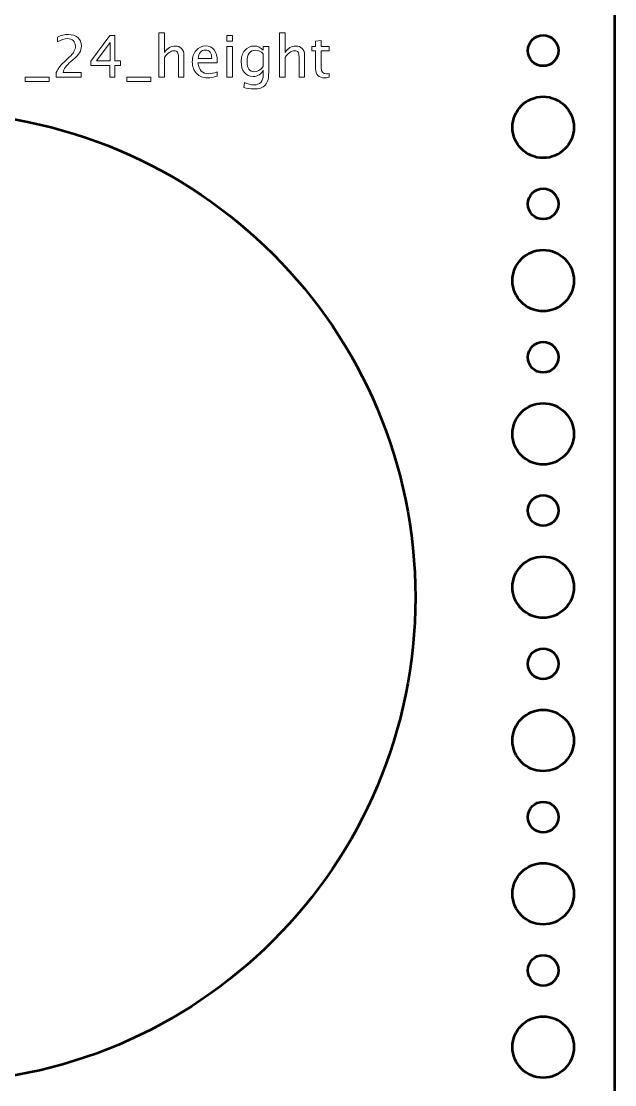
# Model space of a CAD drawing. Header units: centimetres. Extents: x -32.2 to 38.2, y -18.7 to 17.2.
# Drawn here: x -3.6 to 2.2, y -4.77 to 5.64 of the extents above; entities that cross this region are included whole.
import ezdxf

# ---------------------------------------------------------------- set-up
doc = ezdxf.new("R2010")
doc.units = ezdxf.units.CM
doc.header["$MEASUREMENT"] = 0
doc.layers.add('Layer 1', color=7, linetype='Continuous')

msp = doc.modelspace()

# ---------------------------------------------------------------- linework, layer by layer
at = {"layer": 'Layer 1', "lineweight": 53}
for centre, major_axis in [((1.5, 5.35), (0, 0.15)), ((1.50001, 4.59999), (0, 0.30001)), ((-4.5, 0), (0, 4.75)), ((1.5, 3.85), (0, 0.15)), ((1.50001, 3.09999), (0, 0.30001)), ((1.5, 2.35), (0, 0.15)), ((1.50001, 1.59999), (0, 0.30001)), ((1.5, 0.85), (0, 0.15)), ((1.50001, 0.09999), (0, 0.30001)), ((1.5, -0.65), (0, 0.15)), ((1.50001, -1.40001), (0, 0.30001)), ((1.5, -2.15), (0, 0.15)), ((1.50001, -2.90001), (0, 0.30001)), ((1.5, -3.65), (0, 0.15)), ((1.50001, -4.40001), (0, 0.30001))]:
    msp.add_ellipse(centre, major_axis=major_axis, ratio=1, dxfattribs=at)
msp.add_open_spline([(-32.2, -18.2), (-32.2, -18.2), (-32.2, 16.7), (-32.2, 16.7), (-32.2, 16.7), (-32.2, 16.97614), (-31.97614, 17.2), (-31.7, 17.2), (-31.7, 17.2), (-31.7, 17.2), (1.7, 17.2), (1.7, 17.2), (1.7, 17.2), (1.97614, 17.2), (2.2, 16.97614), (2.2, 16.7), (2.2, 16.7), (2.2, 16.7), (2.2, -18.2), (2.2, -18.2), (2.2, -18.2), (2.2, -18.47614), (1.97614, -18.7), (1.7, -18.7), (1.7, -18.7), (1.7, -18.7), (-31.7, -18.7), (-31.7, -18.7), (-31.7, -18.7), (-31.97614, -18.7), (-32.2, -18.47614), (-32.2, -18.2)], degree=3, knots=[0, 0, 0, 0, 0.11111111, 0.11111111, 0.11111111, 0.11111111, 0.22222222, 0.22222222, 0.22222222, 0.22222222, 0.33333333, 0.33333333, 0.33333333, 0.33333333, 0.44444444, 0.44444444, 0.44444444, 0.44444444, 0.55555556, 0.55555556, 0.55555556, 0.55555556, 0.66666667, 0.66666667, 0.66666667, 0.66666667, 0.77777778, 0.77777778, 0.77777778, 0.77777778, 1, 1, 1, 1], dxfattribs=at)
at = {"layer": 'Layer 1', "color": 5, "lineweight": 9}
for points, knots in [([(-2.2581, 5.08998), (-2.2581, 5.08998), (-2.2581, 5.52516), (-2.2581, 5.52516), (-2.2581, 5.52516), (-2.2581, 5.52516), (-2.20392, 5.52516), (-2.20392, 5.52516), (-2.20392, 5.52516), (-2.20392, 5.52516), (-2.20392, 5.3326), (-2.20392, 5.3326), (-2.20392, 5.3326), (-2.17523, 5.37446), (-2.14004, 5.39534), (-2.09846, 5.39534), (-2.09846, 5.39534), (-2.07231, 5.39534), (-2.05152, 5.38716), (-2.03618, 5.37069), (-2.03618, 5.37069), (-2.02085, 5.35433), (-2.01314, 5.33222), (-2.01314, 5.30456), (-2.01314, 5.30456), (-2.01314, 5.30456), (-2.01314, 5.08998), (-2.01314, 5.08998), (-2.01314, 5.08998), (-2.01314, 5.08998), (-2.06732, 5.08998), (-2.06732, 5.08998), (-2.06732, 5.08998), (-2.06732, 5.08998), (-2.06732, 5.28688), (-2.06732, 5.28688), (-2.06732, 5.28688), (-2.06732, 5.30908), (-2.07062, 5.32488), (-2.07711, 5.33429), (-2.07711, 5.33429), (-2.08369, 5.34379), (-2.09451, 5.34849), (-2.10966, 5.34849), (-2.10966, 5.34849), (-2.14296, 5.34849), (-2.17438, 5.32676), (-2.20392, 5.2833), (-2.20392, 5.2833), (-2.20392, 5.2833), (-2.20392, 5.08998), (-2.20392, 5.08998), (-2.20392, 5.08998), (-2.20392, 5.08998), (-2.2581, 5.08998), (-2.2581, 5.08998)], [0, 0, 0, 0, 0.06666667, 0.06666667, 0.06666667, 0.06666667, 0.13333333, 0.13333333, 0.13333333, 0.13333333, 0.2, 0.2, 0.2, 0.2, 0.26666667, 0.26666667, 0.26666667, 0.26666667, 0.33333333, 0.33333333, 0.33333333, 0.33333333, 0.4, 0.4, 0.4, 0.4, 0.46666667, 0.46666667, 0.46666667, 0.46666667, 0.53333333, 0.53333333, 0.53333333, 0.53333333, 0.6, 0.6, 0.6, 0.6, 0.66666667, 0.66666667, 0.66666667, 0.66666667, 0.73333333, 0.73333333, 0.73333333, 0.73333333, 0.8, 0.8, 0.8, 0.8, 0.86666667, 0.86666667, 0.86666667, 0.86666667, 1, 1, 1, 1]), ([(-1.07823, 5.08998), (-1.07823, 5.08998), (-1.07823, 5.52516), (-1.07823, 5.52516), (-1.07823, 5.52516), (-1.07823, 5.52516), (-1.02405, 5.52516), (-1.02405, 5.52516), (-1.02405, 5.52516), (-1.02405, 5.52516), (-1.02405, 5.3326), (-1.02405, 5.3326), (-1.02405, 5.3326), (-0.99536, 5.37446), (-0.96017, 5.39534), (-0.91859, 5.39534), (-0.91859, 5.39534), (-0.89244, 5.39534), (-0.87165, 5.38716), (-0.85631, 5.37069), (-0.85631, 5.37069), (-0.84098, 5.35433), (-0.83327, 5.33222), (-0.83327, 5.30456), (-0.83327, 5.30456), (-0.83327, 5.30456), (-0.83327, 5.08998), (-0.83327, 5.08998), (-0.83327, 5.08998), (-0.83327, 5.08998), (-0.88745, 5.08998), (-0.88745, 5.08998), (-0.88745, 5.08998), (-0.88745, 5.08998), (-0.88745, 5.28688), (-0.88745, 5.28688), (-0.88745, 5.28688), (-0.88745, 5.30908), (-0.89075, 5.32488), (-0.89724, 5.33429), (-0.89724, 5.33429), (-0.90382, 5.34379), (-0.91464, 5.34849), (-0.92979, 5.34849), (-0.92979, 5.34849), (-0.96309, 5.34849), (-0.99451, 5.32676), (-1.02405, 5.2833), (-1.02405, 5.2833), (-1.02405, 5.2833), (-1.02405, 5.08998), (-1.02405, 5.08998), (-1.02405, 5.08998), (-1.02405, 5.08998), (-1.07823, 5.08998), (-1.07823, 5.08998)], [0, 0, 0, 0, 0.06666667, 0.06666667, 0.06666667, 0.06666667, 0.13333333, 0.13333333, 0.13333333, 0.13333333, 0.2, 0.2, 0.2, 0.2, 0.26666667, 0.26666667, 0.26666667, 0.26666667, 0.33333333, 0.33333333, 0.33333333, 0.33333333, 0.4, 0.4, 0.4, 0.4, 0.46666667, 0.46666667, 0.46666667, 0.46666667, 0.53333333, 0.53333333, 0.53333333, 0.53333333, 0.6, 0.6, 0.6, 0.6, 0.66666667, 0.66666667, 0.66666667, 0.66666667, 0.73333333, 0.73333333, 0.73333333, 0.73333333, 0.8, 0.8, 0.8, 0.8, 0.86666667, 0.86666667, 0.86666667, 0.86666667, 1, 1, 1, 1]), ([(-3.26148, 5.08998), (-3.26148, 5.08998), (-3.26148, 5.13739), (-3.26148, 5.13739), (-3.26148, 5.13739), (-3.24568, 5.17436), (-3.21379, 5.21472), (-3.16571, 5.25828), (-3.16571, 5.25828), (-3.16571, 5.25828), (-3.13467, 5.28612), (-3.13467, 5.28612), (-3.13467, 5.28612), (-3.09469, 5.32244), (-3.07465, 5.35837), (-3.07465, 5.39412), (-3.07465, 5.39412), (-3.07465, 5.41698), (-3.08152, 5.43485), (-3.09516, 5.44793), (-3.09516, 5.44793), (-3.1088, 5.46101), (-3.12771, 5.46759), (-3.1517, 5.46759), (-3.1517, 5.46759), (-3.17973, 5.46759), (-3.21294, 5.45687), (-3.25132, 5.43542), (-3.25132, 5.43542), (-3.25132, 5.43542), (-3.25132, 5.48283), (-3.25132, 5.48283), (-3.25132, 5.48283), (-3.2151, 5.49976), (-3.17907, 5.50823), (-3.14314, 5.50823), (-3.14314, 5.50823), (-3.10494, 5.50823), (-3.07428, 5.49798), (-3.05113, 5.47737), (-3.05113, 5.47737), (-3.02809, 5.45677), (-3.01651, 5.42949), (-3.01651, 5.39544), (-3.01651, 5.39544), (-3.01651, 5.37098), (-3.02235, 5.34925), (-3.03401, 5.33034), (-3.03401, 5.33034), (-3.04577, 5.31133), (-3.0675, 5.28838), (-3.09939, 5.26129), (-3.09939, 5.26129), (-3.09939, 5.26129), (-3.12037, 5.24341), (-3.12037, 5.24341), (-3.12037, 5.24341), (-3.16402, 5.20644), (-3.18923, 5.17107), (-3.19601, 5.13739), (-3.19601, 5.13739), (-3.19601, 5.13739), (-3.01821, 5.13739), (-3.01821, 5.13739), (-3.01821, 5.13739), (-3.01821, 5.13739), (-3.01821, 5.08998), (-3.01821, 5.08998), (-3.01821, 5.08998), (-3.01821, 5.08998), (-3.26148, 5.08998), (-3.26148, 5.08998)], [0, 0, 0, 0, 0.05263158, 0.05263158, 0.05263158, 0.05263158, 0.10526316, 0.10526316, 0.10526316, 0.10526316, 0.15789474, 0.15789474, 0.15789474, 0.15789474, 0.21052632, 0.21052632, 0.21052632, 0.21052632, 0.26315789, 0.26315789, 0.26315789, 0.26315789, 0.31578947, 0.31578947, 0.31578947, 0.31578947, 0.36842105, 0.36842105, 0.36842105, 0.36842105, 0.42105263, 0.42105263, 0.42105263, 0.42105263, 0.47368421, 0.47368421, 0.47368421, 0.47368421, 0.52631579, 0.52631579, 0.52631579, 0.52631579, 0.57894737, 0.57894737, 0.57894737, 0.57894737, 0.63157895, 0.63157895, 0.63157895, 0.63157895, 0.68421053, 0.68421053, 0.68421053, 0.68421053, 0.73684211, 0.73684211, 0.73684211, 0.73684211, 0.78947368, 0.78947368, 0.78947368, 0.78947368, 0.84210526, 0.84210526, 0.84210526, 0.84210526, 0.89473684, 0.89473684, 0.89473684, 0.89473684, 1, 1, 1, 1]), ([(-2.73863, 5.08998), (-2.73863, 5.08998), (-2.73863, 5.20569), (-2.73863, 5.20569), (-2.73863, 5.20569), (-2.73863, 5.20569), (-2.92263, 5.20569), (-2.92263, 5.20569), (-2.92263, 5.20569), (-2.92263, 5.20569), (-2.92263, 5.24689), (-2.92263, 5.24689), (-2.92263, 5.24689), (-2.92263, 5.24689), (-2.73863, 5.49807), (-2.73863, 5.49807), (-2.73863, 5.49807), (-2.73863, 5.49807), (-2.68783, 5.49807), (-2.68783, 5.49807), (-2.68783, 5.49807), (-2.68783, 5.49807), (-2.68783, 5.25028), (-2.68783, 5.25028), (-2.68783, 5.25028), (-2.68783, 5.25028), (-2.63308, 5.25028), (-2.63308, 5.25028), (-2.63308, 5.25028), (-2.63308, 5.25028), (-2.63308, 5.20569), (-2.63308, 5.20569), (-2.63308, 5.20569), (-2.63308, 5.20569), (-2.68783, 5.20569), (-2.68783, 5.20569), (-2.68783, 5.20569), (-2.68783, 5.20569), (-2.68783, 5.08998), (-2.68783, 5.08998), (-2.68783, 5.08998), (-2.68783, 5.08998), (-2.73863, 5.08998), (-2.73863, 5.08998)], [0, 0, 0, 0, 0.08333333, 0.08333333, 0.08333333, 0.08333333, 0.16666667, 0.16666667, 0.16666667, 0.16666667, 0.25, 0.25, 0.25, 0.25, 0.33333333, 0.33333333, 0.33333333, 0.33333333, 0.41666667, 0.41666667, 0.41666667, 0.41666667, 0.5, 0.5, 0.5, 0.5, 0.58333333, 0.58333333, 0.58333333, 0.58333333, 0.66666667, 0.66666667, 0.66666667, 0.66666667, 0.75, 0.75, 0.75, 0.75, 0.83333333, 0.83333333, 0.83333333, 0.83333333, 1, 1, 1, 1]), ([(-2.86911, 5.25028), (-2.86911, 5.25028), (-2.73524, 5.25028), (-2.73524, 5.25028), (-2.73524, 5.25028), (-2.73524, 5.25028), (-2.73524, 5.43109), (-2.73524, 5.43109), (-2.73524, 5.43109), (-2.73524, 5.43109), (-2.86911, 5.25028), (-2.86911, 5.25028)], [0, 0, 0, 0, 0.25, 0.25, 0.25, 0.25, 0.5, 0.5, 0.5, 0.5, 1, 1, 1, 1]), ([(-1.59328, 5.44388), (-1.59328, 5.44388), (-1.59328, 5.49807), (-1.59328, 5.49807), (-1.59328, 5.49807), (-1.59328, 5.49807), (-1.5391, 5.49807), (-1.5391, 5.49807), (-1.5391, 5.49807), (-1.5391, 5.49807), (-1.5391, 5.44388), (-1.5391, 5.44388), (-1.5391, 5.44388), (-1.5391, 5.44388), (-1.59328, 5.44388), (-1.59328, 5.44388)], [0, 0, 0, 0, 0.2, 0.2, 0.2, 0.2, 0.4, 0.4, 0.4, 0.4, 0.6, 0.6, 0.6, 0.6, 1, 1, 1, 1]), ([(-0.59413, 5.09007), (-0.61088, 5.08546), (-0.62546, 5.08321), (-0.63778, 5.08321), (-0.63778, 5.08321), (-0.66544, 5.08321), (-0.68698, 5.09111), (-0.70241, 5.10691), (-0.70241, 5.10691), (-0.71793, 5.12272), (-0.72565, 5.14464), (-0.72565, 5.17276), (-0.72565, 5.17276), (-0.72565, 5.17276), (-0.72565, 5.34849), (-0.72565, 5.34849), (-0.72565, 5.34849), (-0.72565, 5.34849), (-0.76309, 5.34849), (-0.76309, 5.34849), (-0.76309, 5.34849), (-0.76309, 5.34849), (-0.76309, 5.38913), (-0.76309, 5.38913), (-0.76309, 5.38913), (-0.76309, 5.38913), (-0.72565, 5.38913), (-0.72565, 5.38913), (-0.72565, 5.38913), (-0.72565, 5.38913), (-0.72565, 5.44323), (-0.72565, 5.44323), (-0.72565, 5.44323), (-0.72565, 5.44323), (-0.67146, 5.4484), (-0.67146, 5.4484), (-0.67146, 5.4484), (-0.67146, 5.4484), (-0.67146, 5.38913), (-0.67146, 5.38913), (-0.67146, 5.38913), (-0.67146, 5.38913), (-0.593, 5.38913), (-0.593, 5.38913), (-0.593, 5.38913), (-0.593, 5.38913), (-0.593, 5.34849), (-0.593, 5.34849), (-0.593, 5.34849), (-0.593, 5.34849), (-0.67146, 5.34849), (-0.67146, 5.34849), (-0.67146, 5.34849), (-0.67146, 5.34849), (-0.67146, 5.18255), (-0.67146, 5.18255), (-0.67146, 5.18255), (-0.67146, 5.14341), (-0.65443, 5.12385), (-0.62047, 5.12385), (-0.62047, 5.12385), (-0.61323, 5.12385), (-0.60448, 5.12507), (-0.59413, 5.12742), (-0.59413, 5.12742), (-0.59413, 5.12742), (-0.59413, 5.09007), (-0.59413, 5.09007)], [0, 0, 0, 0, 0.05555556, 0.05555556, 0.05555556, 0.05555556, 0.11111111, 0.11111111, 0.11111111, 0.11111111, 0.16666667, 0.16666667, 0.16666667, 0.16666667, 0.22222222, 0.22222222, 0.22222222, 0.22222222, 0.27777778, 0.27777778, 0.27777778, 0.27777778, 0.33333333, 0.33333333, 0.33333333, 0.33333333, 0.38888889, 0.38888889, 0.38888889, 0.38888889, 0.44444444, 0.44444444, 0.44444444, 0.44444444, 0.5, 0.5, 0.5, 0.5, 0.55555556, 0.55555556, 0.55555556, 0.55555556, 0.61111111, 0.61111111, 0.61111111, 0.61111111, 0.66666667, 0.66666667, 0.66666667, 0.66666667, 0.72222222, 0.72222222, 0.72222222, 0.72222222, 0.77777778, 0.77777778, 0.77777778, 0.77777778, 0.83333333, 0.83333333, 0.83333333, 0.83333333, 0.88888889, 0.88888889, 0.88888889, 0.88888889, 1, 1, 1, 1]), ([(-1.68821, 5.09958), (-1.72461, 5.08866), (-1.75575, 5.08321), (-1.78172, 5.08321), (-1.78172, 5.08321), (-1.82602, 5.08321), (-1.86205, 5.09788), (-1.88981, 5.12714), (-1.88981, 5.12714), (-1.91756, 5.1564), (-1.93148, 5.19431), (-1.93148, 5.24097), (-1.93148, 5.24097), (-1.93148, 5.28622), (-1.91925, 5.32338), (-1.8947, 5.35244), (-1.8947, 5.35244), (-1.87014, 5.38142), (-1.83872, 5.39591), (-1.80044, 5.39591), (-1.80044, 5.39591), (-1.76422, 5.39591), (-1.73618, 5.38302), (-1.71643, 5.35724), (-1.71643, 5.35724), (-1.69667, 5.33147), (-1.6868, 5.29497), (-1.6868, 5.24765), (-1.6868, 5.24765), (-1.6868, 5.24765), (-1.68708, 5.23109), (-1.68708, 5.23109), (-1.68708, 5.23109), (-1.68708, 5.23109), (-1.87617, 5.23109), (-1.87617, 5.23109), (-1.87617, 5.23109), (-1.86826, 5.15959), (-1.83336, 5.12385), (-1.77156, 5.12385), (-1.77156, 5.12385), (-1.74888, 5.12385), (-1.72113, 5.13024), (-1.68821, 5.14304), (-1.68821, 5.14304), (-1.68821, 5.14304), (-1.68821, 5.09958), (-1.68821, 5.09958)], [0, 0, 0, 0, 0.07692308, 0.07692308, 0.07692308, 0.07692308, 0.15384615, 0.15384615, 0.15384615, 0.15384615, 0.23076923, 0.23076923, 0.23076923, 0.23076923, 0.30769231, 0.30769231, 0.30769231, 0.30769231, 0.38461538, 0.38461538, 0.38461538, 0.38461538, 0.46153846, 0.46153846, 0.46153846, 0.46153846, 0.53846154, 0.53846154, 0.53846154, 0.53846154, 0.61538462, 0.61538462, 0.61538462, 0.61538462, 0.69230769, 0.69230769, 0.69230769, 0.69230769, 0.76923077, 0.76923077, 0.76923077, 0.76923077, 0.84615385, 0.84615385, 0.84615385, 0.84615385, 1, 1, 1, 1]), ([(-1.87334, 5.27173), (-1.87334, 5.27173), (-1.74126, 5.27173), (-1.74126, 5.27173), (-1.74126, 5.27173), (-1.74126, 5.32742), (-1.76205, 5.35527), (-1.80354, 5.35527), (-1.80354, 5.35527), (-1.84531, 5.35527), (-1.86855, 5.32742), (-1.87334, 5.27173)], [0, 0, 0, 0, 0.25, 0.25, 0.25, 0.25, 0.5, 0.5, 0.5, 0.5, 1, 1, 1, 1]), ([(-1.59328, 5.08998), (-1.59328, 5.08998), (-1.59328, 5.38913), (-1.59328, 5.38913), (-1.59328, 5.38913), (-1.59328, 5.38913), (-1.5391, 5.38913), (-1.5391, 5.38913), (-1.5391, 5.38913), (-1.5391, 5.38913), (-1.5391, 5.08998), (-1.5391, 5.08998), (-1.5391, 5.08998), (-1.5391, 5.08998), (-1.59328, 5.08998), (-1.59328, 5.08998)], [0, 0, 0, 0, 0.2, 0.2, 0.2, 0.2, 0.4, 0.4, 0.4, 0.4, 0.6, 0.6, 0.6, 0.6, 1, 1, 1, 1]), ([(-1.42903, 4.99064), (-1.42903, 4.99064), (-1.42264, 5.03749), (-1.42264, 5.03749), (-1.42264, 5.03749), (-1.39122, 5.02281), (-1.36008, 5.01547), (-1.32932, 5.01547), (-1.32932, 5.01547), (-1.26826, 5.01547), (-1.23769, 5.04784), (-1.23769, 5.11246), (-1.23769, 5.11246), (-1.23769, 5.11246), (-1.23769, 5.1595), (-1.23769, 5.1595), (-1.23769, 5.1595), (-1.2471, 5.13965), (-1.26046, 5.12432), (-1.27786, 5.11331), (-1.27786, 5.11331), (-1.29526, 5.1023), (-1.31464, 5.09675), (-1.336, 5.09675), (-1.336, 5.09675), (-1.37221, 5.09675), (-1.40091, 5.10974), (-1.42207, 5.1357), (-1.42207, 5.1357), (-1.44324, 5.16166), (-1.45387, 5.19685), (-1.45387, 5.24125), (-1.45387, 5.24125), (-1.45387, 5.28669), (-1.44183, 5.32375), (-1.41775, 5.35244), (-1.41775, 5.35244), (-1.39357, 5.38104), (-1.36243, 5.39534), (-1.32414, 5.39534), (-1.32414, 5.39534), (-1.29065, 5.39534), (-1.26177, 5.3818), (-1.23769, 5.35461), (-1.23769, 5.35461), (-1.23769, 5.35461), (-1.23769, 5.38913), (-1.23769, 5.38913), (-1.23769, 5.38913), (-1.23769, 5.38913), (-1.1835, 5.38913), (-1.1835, 5.38913), (-1.1835, 5.38913), (-1.1835, 5.38913), (-1.1835, 5.17164), (-1.1835, 5.17164), (-1.1835, 5.17164), (-1.1835, 5.12488), (-1.18595, 5.09026), (-1.19084, 5.06778), (-1.19084, 5.06778), (-1.19564, 5.0453), (-1.20486, 5.02686), (-1.21822, 5.01256), (-1.21822, 5.01256), (-1.24192, 4.98744), (-1.27899, 4.97483), (-1.32932, 4.97483), (-1.32932, 4.97483), (-1.36384, 4.97483), (-1.39705, 4.9801), (-1.42903, 4.99064)], [0, 0, 0, 0, 0.05263158, 0.05263158, 0.05263158, 0.05263158, 0.10526316, 0.10526316, 0.10526316, 0.10526316, 0.15789474, 0.15789474, 0.15789474, 0.15789474, 0.21052632, 0.21052632, 0.21052632, 0.21052632, 0.26315789, 0.26315789, 0.26315789, 0.26315789, 0.31578947, 0.31578947, 0.31578947, 0.31578947, 0.36842105, 0.36842105, 0.36842105, 0.36842105, 0.42105263, 0.42105263, 0.42105263, 0.42105263, 0.47368421, 0.47368421, 0.47368421, 0.47368421, 0.52631579, 0.52631579, 0.52631579, 0.52631579, 0.57894737, 0.57894737, 0.57894737, 0.57894737, 0.63157895, 0.63157895, 0.63157895, 0.63157895, 0.68421053, 0.68421053, 0.68421053, 0.68421053, 0.73684211, 0.73684211, 0.73684211, 0.73684211, 0.78947368, 0.78947368, 0.78947368, 0.78947368, 0.84210526, 0.84210526, 0.84210526, 0.84210526, 0.89473684, 0.89473684, 0.89473684, 0.89473684, 1, 1, 1, 1]), ([(-1.23769, 5.19346), (-1.23769, 5.19346), (-1.23769, 5.31754), (-1.23769, 5.31754), (-1.23769, 5.31754), (-1.26158, 5.34228), (-1.28764, 5.3547), (-1.31577, 5.3547), (-1.31577, 5.3547), (-1.34079, 5.3547), (-1.36036, 5.34473), (-1.37447, 5.32469), (-1.37447, 5.32469), (-1.38868, 5.30475), (-1.39573, 5.277), (-1.39573, 5.24163), (-1.39573, 5.24163), (-1.39573, 5.17662), (-1.37268, 5.14417), (-1.32649, 5.14417), (-1.32649, 5.14417), (-1.29507, 5.14417), (-1.26544, 5.16063), (-1.23769, 5.19346)], [0, 0, 0, 0, 0.14285714, 0.14285714, 0.14285714, 0.14285714, 0.28571429, 0.28571429, 0.28571429, 0.28571429, 0.42857143, 0.42857143, 0.42857143, 0.42857143, 0.57142857, 0.57142857, 0.57142857, 0.57142857, 0.71428571, 0.71428571, 0.71428571, 0.71428571, 1, 1, 1, 1]), ([(-3.56684, 5.04934), (-3.56684, 5.04934), (-3.56684, 5.08998), (-3.56684, 5.08998), (-3.56684, 5.08998), (-3.56684, 5.08998), (-3.33204, 5.08998), (-3.33204, 5.08998), (-3.33204, 5.08998), (-3.33204, 5.08998), (-3.33204, 5.04934), (-3.33204, 5.04934), (-3.33204, 5.04934), (-3.33204, 5.04934), (-3.56684, 5.04934), (-3.56684, 5.04934)], [0, 0, 0, 0, 0.2, 0.2, 0.2, 0.2, 0.4, 0.4, 0.4, 0.4, 0.6, 0.6, 0.6, 0.6, 1, 1, 1, 1]), ([(-2.5708, 5.04934), (-2.5708, 5.04934), (-2.5708, 5.08998), (-2.5708, 5.08998), (-2.5708, 5.08998), (-2.5708, 5.08998), (-2.336, 5.08998), (-2.336, 5.08998), (-2.336, 5.08998), (-2.336, 5.08998), (-2.336, 5.04934), (-2.336, 5.04934), (-2.336, 5.04934), (-2.336, 5.04934), (-2.5708, 5.04934), (-2.5708, 5.04934)], [0, 0, 0, 0, 0.2, 0.2, 0.2, 0.2, 0.4, 0.4, 0.4, 0.4, 0.6, 0.6, 0.6, 0.6, 1, 1, 1, 1])]:
    msp.add_open_spline(points, degree=3, knots=knots, dxfattribs=at)

doc.saveas('drawing.dxf')
